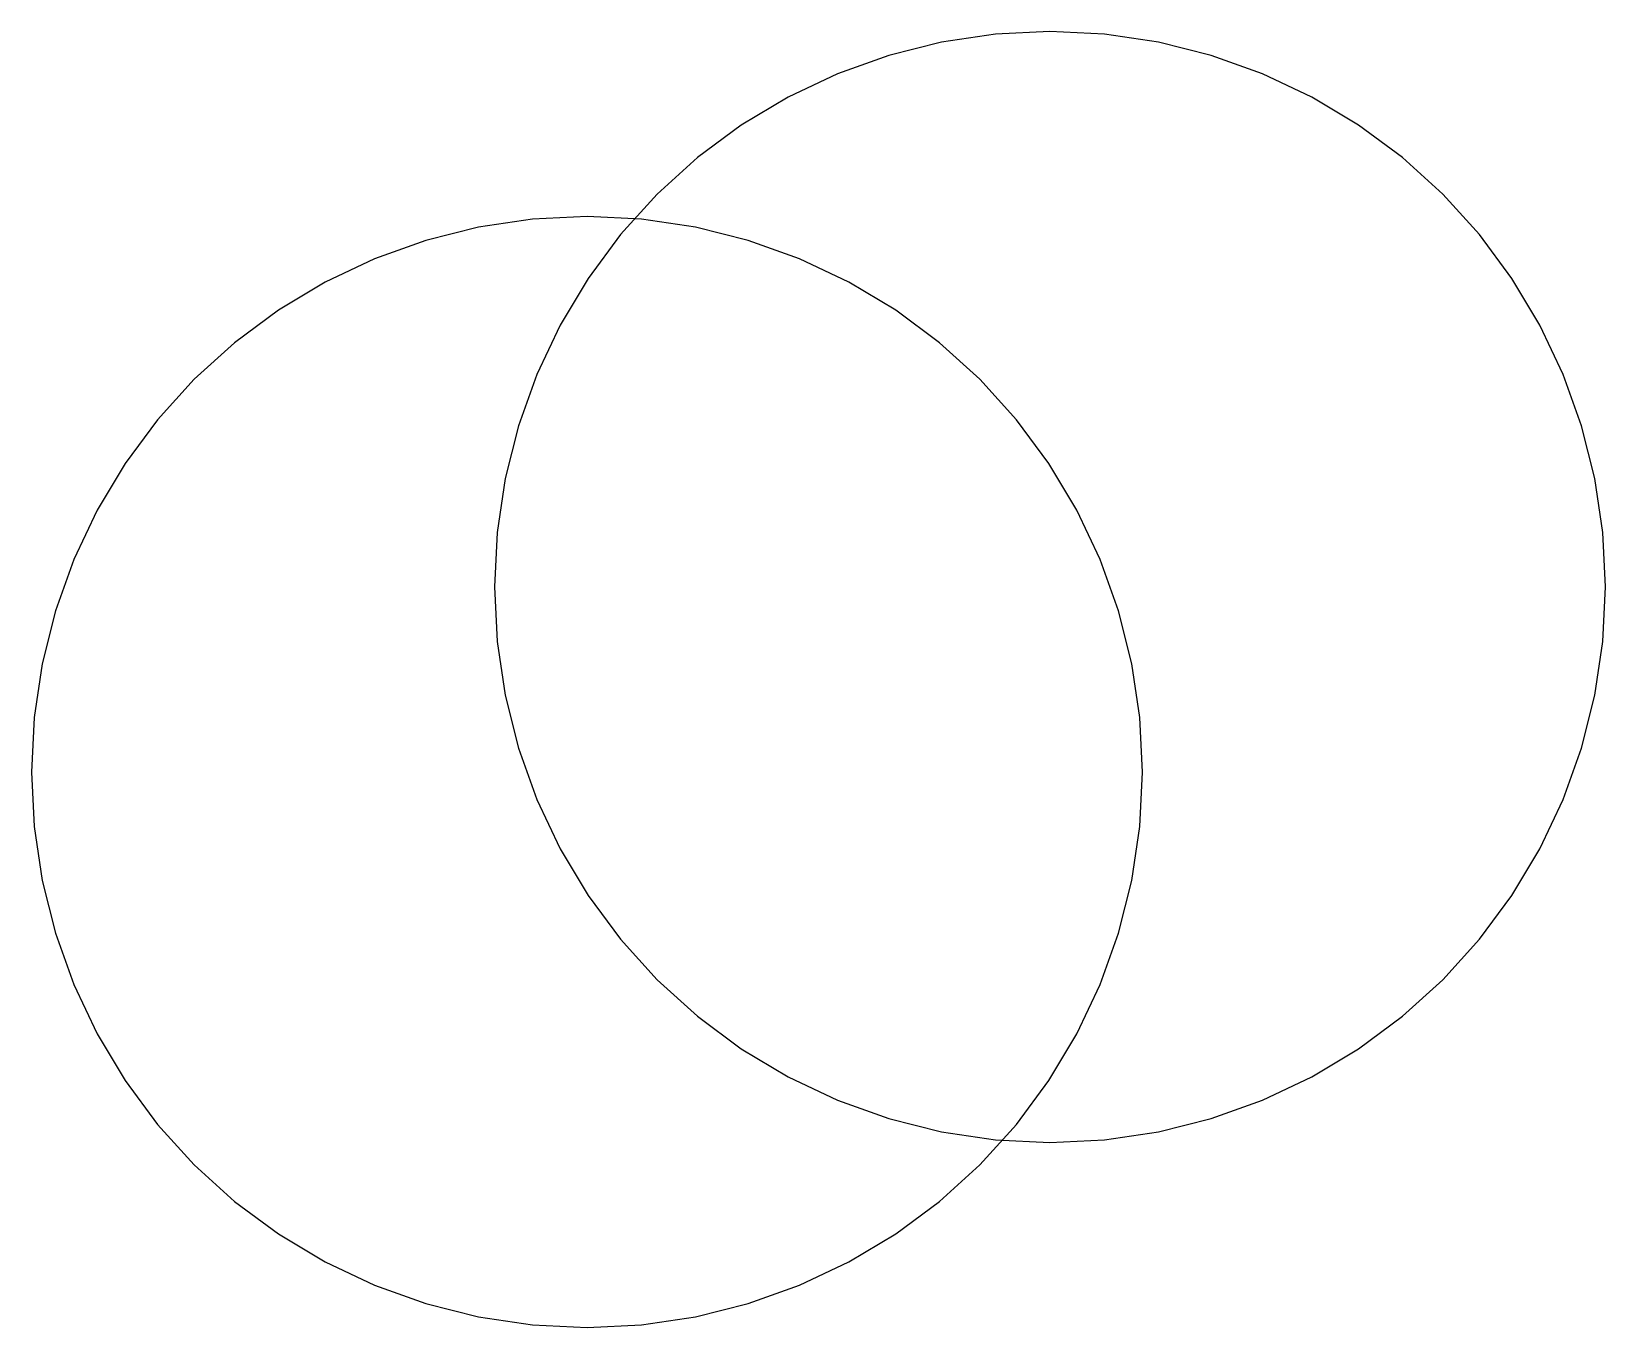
# Model space of a CAD drawing. Header units: millimetres. Extents: x -30 to 55, y -30 to 40.
import ezdxf

# ---------------------------------------------------------------- set-up
doc = ezdxf.new("R2010")
doc.units = ezdxf.units.MM
doc.layers.add('AUSSEN', color=1, linetype='CONTINUOUS')
doc.layers.add('INNEN', color=5, linetype='CONTINUOUS')

msp = doc.modelspace()

# ---------------------------------------------------------------- linework, layer by layer
at = {"layer": 'AUSSEN'}
msp.add_lwpolyline([(55, 10), (54.8555, 12.9405), (54.4236, 15.8527), (53.7082, 18.7085), (52.7164, 21.4805), (51.4576, 24.1419), (49.9441, 26.6671), (48.1903, 29.0318), (46.2132, 31.2132), (44.0318, 33.1903), (41.6671, 34.9441), (39.1419, 36.4576), (36.4805, 37.7164), (33.7085, 38.7082), (30.8527, 39.4236), (27.9405, 39.8555), (25, 40), (22.0595, 39.8555), (19.1473, 39.4236), (16.2915, 38.7082), (13.5195, 37.7164), (10.8581, 36.4576), (8.3329, 34.9441), (5.9682, 33.1903), (3.7868, 31.2132), (1.8097, 29.0318), (0.0559, 26.6671), (-1.4576, 24.1419), (-2.7164, 21.4805), (-3.7082, 18.7085), (-4.4236, 15.8527), (-4.8555, 12.9405), (-5, 10), (-4.8555, 7.0595), (-4.4236, 4.1473), (-3.7082, 1.2915), (-2.7164, -1.4805), (-1.4576, -4.1419), (0.0559, -6.6671), (1.8097, -9.0318), (3.7868, -11.2132), (5.9682, -13.1903), (8.3329, -14.9441), (10.8581, -16.4576), (13.5195, -17.7164), (16.2915, -18.7082), (19.1473, -19.4236), (22.0595, -19.8555), (25, -20), (27.9405, -19.8555), (30.8527, -19.4236), (33.7085, -18.7082), (36.4805, -17.7164), (39.1419, -16.4576), (41.6671, -14.9441), (44.0318, -13.1903), (46.2132, -11.2132), (48.1903, -9.0318), (49.9441, -6.6671), (51.4576, -4.1419), (52.7164, -1.4805), (53.7082, 1.2915), (54.4236, 4.1473), (54.8555, 7.0595)], close=True, dxfattribs=at)
at = {"layer": 'INNEN'}
msp.add_lwpolyline([(30, 0), (29.8555, 2.9405), (29.4236, 5.8527), (28.7082, 8.7085), (27.7164, 11.4805), (26.4576, 14.1419), (24.9441, 16.6671), (23.1903, 19.0318), (21.2132, 21.2132), (19.0318, 23.1903), (16.6671, 24.9441), (14.1419, 26.4576), (11.4805, 27.7164), (8.7085, 28.7082), (5.8527, 29.4236), (2.9405, 29.8555), (0, 30), (-2.9405, 29.8555), (-5.8527, 29.4236), (-8.7085, 28.7082), (-11.4805, 27.7164), (-14.1419, 26.4576), (-16.6671, 24.9441), (-19.0318, 23.1903), (-21.2132, 21.2132), (-23.1903, 19.0318), (-24.9441, 16.6671), (-26.4576, 14.1419), (-27.7164, 11.4805), (-28.7082, 8.7085), (-29.4236, 5.8527), (-29.8555, 2.9405), (-30, 0), (-29.8555, -2.9405), (-29.4236, -5.8527), (-28.7082, -8.7085), (-27.7164, -11.4805), (-26.4576, -14.1419), (-24.9441, -16.6671), (-23.1903, -19.0318), (-21.2132, -21.2132), (-19.0318, -23.1903), (-16.6671, -24.9441), (-14.1419, -26.4576), (-11.4805, -27.7164), (-8.7085, -28.7082), (-5.8527, -29.4236), (-2.9405, -29.8555), (0, -30), (2.9405, -29.8555), (5.8527, -29.4236), (8.7085, -28.7082), (11.4805, -27.7164), (14.1419, -26.4576), (16.6671, -24.9441), (19.0318, -23.1903), (21.2132, -21.2132), (23.1903, -19.0318), (24.9441, -16.6671), (26.4576, -14.1419), (27.7164, -11.4805), (28.7082, -8.7085), (29.4236, -5.8527), (29.8555, -2.9405)], close=True, dxfattribs=at)

doc.saveas('drawing.dxf')
